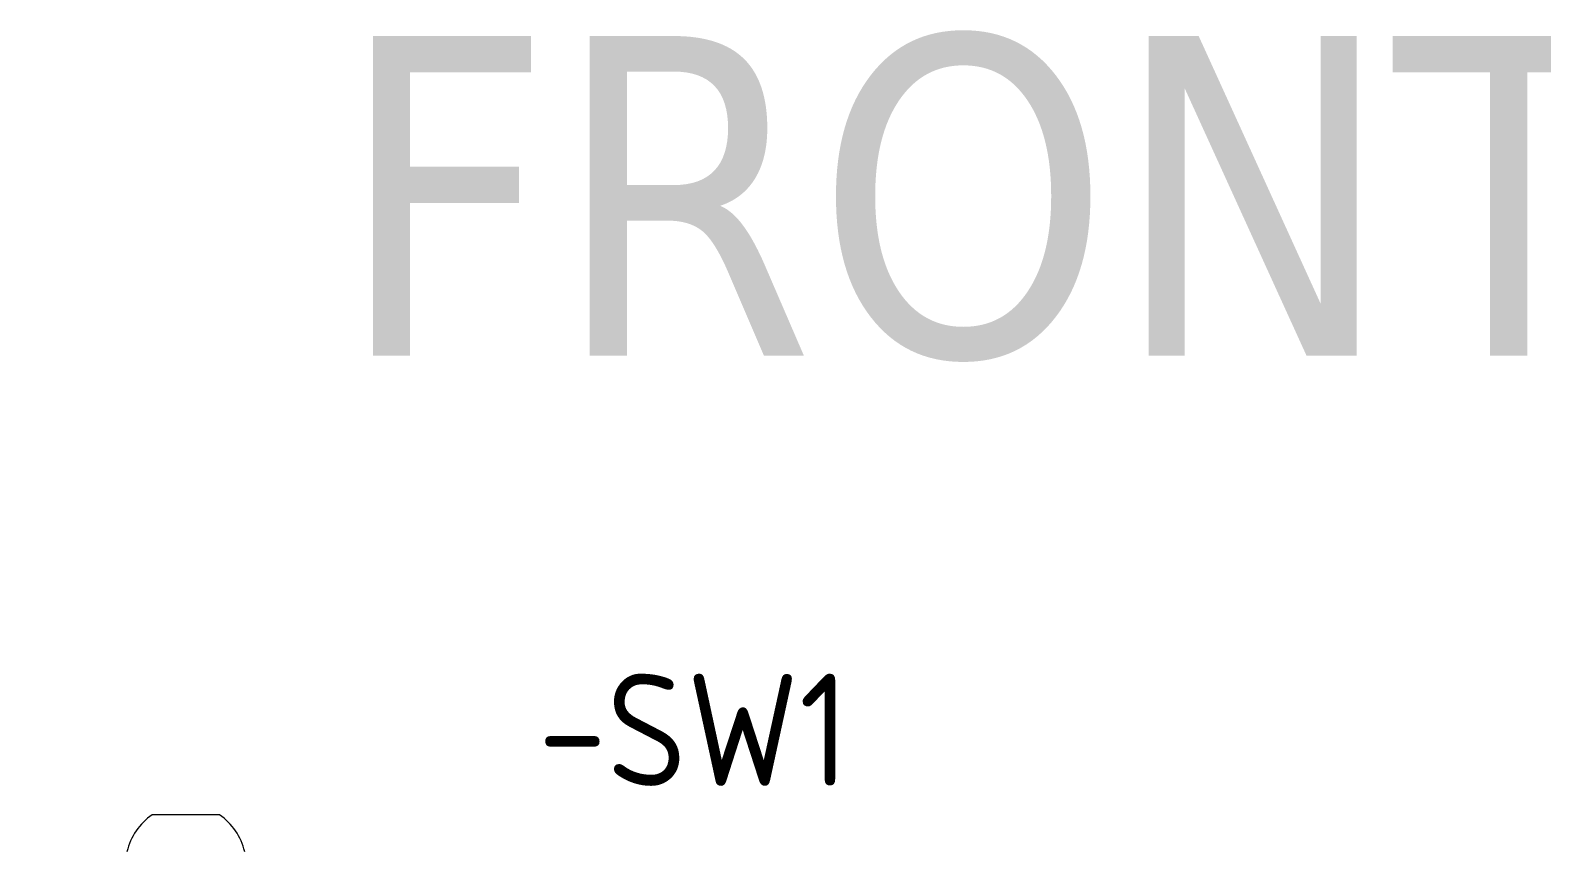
# Model space of a CAD drawing. Header units: millimetres. Extents: x 1359 to 3577, y 1333 to 3557.
# Drawn here: x 2467.3 to 2736.9, y 3410.1 to 3556.5 of the extents above; entities that cross this region are included whole.
import ezdxf
from ezdxf.enums import TextEntityAlignment as Align

# ---------------------------------------------------------------- set-up
doc = ezdxf.new("R2010")
doc.units = ezdxf.units.MM
doc.layers.add('002-PI-Kabelska kanalica', color=150, linetype='Continuous')
doc.styles.add('PI0', font='isocpeur.ttf', dxfattribs={"width": 0.9})
doc.styles.add('Tahoma', font='tahoma.ttf')

msp = doc.modelspace()

# ---------------------------------------------------------------- linework, layer by layer
at = {"layer": '002-PI-Kabelska kanalica', "color": 0, "linetype": 'ByBlock', "lineweight": 0}
msp.add_line((2501.071, 3416.655), (2489.071, 3416.655), dxfattribs=at)
for centre, start, end in [((2495.467, 3407.461), 124.82083, 166.60542), ((2494.676, 3407.461), 13.39458, 55.17917)]:
    msp.add_arc(centre, 11.2, start, end, dxfattribs=at)

# ---------------------------------------------------------------- texts
at = {"layer": '002-PI-Kabelska kanalica', "color": 0, "linetype": 'ByBlock', "lineweight": 0, "style": 'Tahoma'}
msp.add_text('VISTA DI FRONTE SENZA PORTE/   FRONT VIEW WITHOUT DOORS', height=57, dxfattribs=at).set_placement((2458.779, 3526.983), align=Align.MIDDLE_CENTER)
at = {"layer": '002-PI-Kabelska kanalica', "color": 0, "linetype": 'ByBlock', "lineweight": 0, "style": 'PI0', "width": 0.9}
msp.add_text('-SW1', height=20, dxfattribs=at).set_placement((2585.66, 3431.804), align=Align.MIDDLE)

doc.saveas('drawing.dxf')
